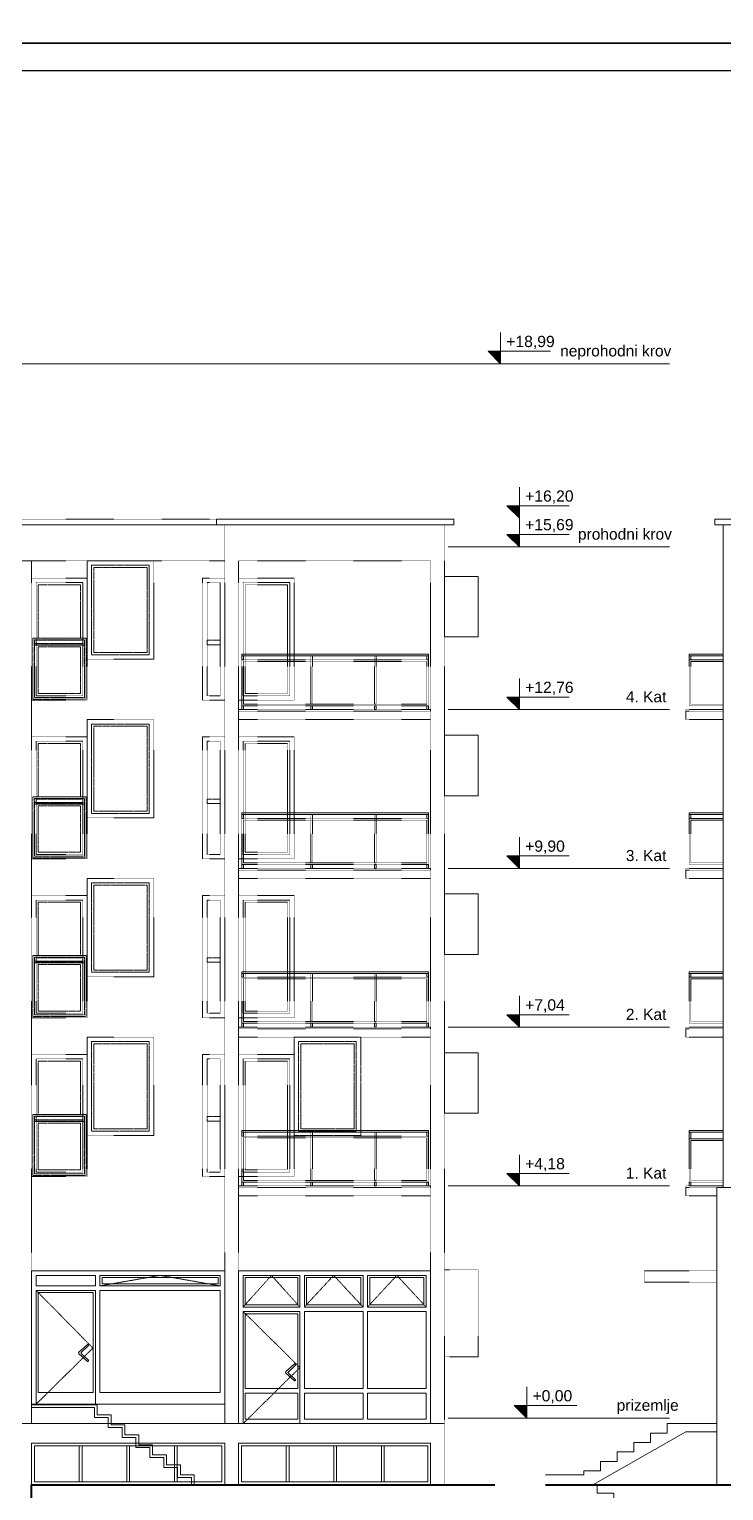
# Model space of a CAD drawing. Header units: millimetres. Extents: x 195897 to 285417, y -229751 to -116129.
# Drawn here: x 210151 to 211402, y -227635 to -225003 of the extents above; entities that cross this region are included whole.
import ezdxf

# ---------------------------------------------------------------- set-up
doc = ezdxf.new("R2010")
doc.units = ezdxf.units.MM
doc.linetypes.add('DASHED2', pattern=[0.375, 0.25, -0.125])
doc.linetypes.add('HIDDEN', pattern=[0.375, 0.25, -0.125])
doc.layers.add('05-podgled-tanko', color=144, linetype='HIDDEN', lineweight=0)
doc.layers.add('07-kote', color=70, linetype='Continuous', lineweight=9)
doc.layers.add('Kucni_broj', color=2, linetype='Continuous', plot=False)
doc.layers.add('SAST_Linija sastavnice', color=255, linetype='Continuous', plot=False)
doc.styles.add('GENERATED_STYLE_1', font='arial.ttf')
doc.styles.add('tahoma10', font='tahoma.ttf', dxfattribs={"height": 2})

msp = doc.modelspace()

# ---------------------------------------------------------------- hatches: boundary and pattern name
at = {"layer": '07-kote'}
h = msp.add_hatch(color=7, dxfattribs=at)
h.dxf.hatch_style = 1
h.paths.add_polyline_path([(211000.1, -225582.8), (210977.6, -225582.8), (211000.1, -225605.3)])
h = msp.add_hatch(color=7, dxfattribs=at)
h.dxf.hatch_style = 1
h.paths.add_polyline_path([(211034.1, -225861.1), (211011.6, -225861.1), (211034.1, -225883.6)])
h = msp.add_hatch(color=7, dxfattribs=at)
h.dxf.hatch_style = 1
h.paths.add_polyline_path([(211034.1, -225912.8), (211011.6, -225912.8), (211034.1, -225935.3)])
h = msp.add_hatch(color=7, dxfattribs=at)
h.dxf.hatch_style = 1
h.paths.add_polyline_path([(211034.1, -226205.8), (211011.6, -226205.8), (211034.1, -226228.3)])
h = msp.add_hatch(color=7, dxfattribs=at)
h.dxf.hatch_style = 1
h.paths.add_polyline_path([(211034.1, -226491.8), (211011.6, -226491.8), (211034.1, -226514.3)])
h = msp.add_hatch(color=7, dxfattribs=at)
h.dxf.hatch_style = 1
h.paths.add_polyline_path([(211034.1, -226777.8), (211011.6, -226777.8), (211034.1, -226800.3)])
h = msp.add_hatch(color=7, dxfattribs=at)
h.dxf.hatch_style = 1
h.paths.add_polyline_path([(211034.1, -227063.8), (211011.6, -227063.8), (211034.1, -227086.3)])
h = msp.add_hatch(color=7, dxfattribs=at)
h.dxf.hatch_style = 1
h.paths.add_polyline_path([(211047.4, -227481.8), (211024.9, -227481.8), (211047.4, -227504.3)])

# ---------------------------------------------------------------- linework, layer by layer
at = {"layer": '05-podgled-tanko'}
for points in [[(209782.2, -225895.3), (210916.2, -225895.3), (210916.2, -225885.3), (209782.2, -225885.3)], [(210899.2, -225960.3), (210899.2, -225895.3), (209782.2, -225895.3)], [(210503.2, -227514.3), (210503.2, -225895.3), (210528.2, -225895.3)], [(209782.2, -225960.3), (210503.2, -225960.3)], [(210130.2, -227514.3), (210130.2, -225960.3), (210155.2, -225960.3), (210155.2, -227514.3)], [(210874.2, -227514.3), (210874.2, -225960.3), (210528.2, -225960.3), (210528.2, -227514.3)], [(210899.2, -225960.3), (210899.2, -227624.3), (210874.2, -227624.3), (210874.2, -227549.3)], [(210870.2, -226221.3), (210870.2, -226138.3), (210534.2, -226138.3), (210534.2, -226221.3), (210870.2, -226221.3)], [(211340.2, -226221.3), (211340.2, -226138.3), (211401.2, -226138.3), (211401.2, -226221.3), (211340.2, -226221.3)], [(210874.2, -226231.3), (210528.2, -226231.3), (210528.2, -226246.3), (210874.2, -226246.3), (210874.2, -226231.3)], [(211401.2, -226231.3), (211334.2, -226231.3), (211334.2, -226246.3), (211401.2, -226246.3), (211401.2, -226231.3)], [(210870.2, -226507.3), (210870.2, -226424.3), (210534.2, -226424.3), (210534.2, -226507.3), (210870.2, -226507.3)], [(211340.2, -226507.3), (211340.2, -226424.3), (211401.2, -226424.3), (211401.2, -226507.3), (211340.2, -226507.3)], [(210874.2, -226517.3), (210528.2, -226517.3), (210528.2, -226532.3), (210874.2, -226532.3), (210874.2, -226517.3)], [(211401.2, -226517.3), (211334.2, -226517.3), (211334.2, -226532.3), (211401.2, -226532.3), (211401.2, -226517.3)], [(210870.2, -226793.3), (210870.2, -226710.3), (210534.2, -226710.3), (210534.2, -226793.3), (210870.2, -226793.3)], [(211340.2, -226793.3), (211340.2, -226710.3), (211401.2, -226710.3), (211401.2, -226793.3), (211340.2, -226793.3)], [(210874.2, -226803.3), (210528.2, -226803.3), (210528.2, -226818.3), (210874.2, -226818.3), (210874.2, -226803.3)], [(211401.2, -226803.3), (211334.2, -226803.3), (211334.2, -226818.3), (211401.2, -226818.3), (211401.2, -226803.3)], [(210870.2, -227079.3), (210870.2, -226996.3), (210534.2, -226996.3), (210534.2, -227079.3), (210870.2, -227079.3)], [(211340.2, -227079.3), (211340.2, -227001.3), (211401.2, -227001.3), (211401.2, -227079.3), (211340.2, -227079.3)], [(210874.2, -227089.3), (210528.2, -227089.3), (210528.2, -227104.3), (210874.2, -227104.3), (210874.2, -227089.3)], [(211401.2, -227089.3), (211334.2, -227089.3), (211334.2, -227104.3), (211390.2, -227104.3), (211390.2, -227089.3)], [(210899.2, -227237.3), (210959.8, -227237.3), (210959.8, -227377.3), (210959.8, -227394.3), (210899.2, -227394.3)], [(211259.9, -227239.3), (211259.9, -227259.3), (211390.2, -227259.3), (211390.2, -227239.3), (211259.9, -227239.3)], [(210155.2, -227549.3), (210155.2, -227849.3), (210130.2, -227849.3), (210130.2, -227549.3)], [(210528.2, -227549.3), (210528.2, -227624.3), (210503.2, -227624.3), (210503.2, -227549.3)]]:
    msp.add_lwpolyline(points, dxfattribs=at).dxf.unprotected_set("ltscale", 0)
at = {"layer": '05-podgled-tanko', "linetype": 'ByBlock', "ltscale": 5}
for points in [[(210488.2, -225895.3), (210916.2, -225895.3), (210916.2, -225885.3), (210488.2, -225885.3)], [(211479.2, -225885.3), (211386.2, -225885.3), (211386.2, -225895.3), (211479.2, -225895.3)], [(210899.2, -226097.3), (210959.8, -226097.3), (210959.8, -225988.3), (210899.2, -225988.3)], [(210534.2, -226128.3), (210870.2, -226128.3), (210870.2, -226131.3), (210534.2, -226131.3)], [(210537.2, -226138.3), (210534.2, -226138.3), (210534.2, -226131.3), (210537.2, -226131.3)], [(210867.2, -226138.3), (210870.2, -226138.3), (210870.2, -226131.3), (210867.2, -226131.3)], [(211401.2, -226131.3), (211340.2, -226131.3), (211340.2, -226128.3), (211401.2, -226128.3)], [(211343.2, -226138.3), (211340.2, -226138.3), (211340.2, -226131.3), (211343.2, -226131.3)], [(210537.2, -226228.3), (210534.2, -226228.3), (210534.2, -226221.3), (210537.2, -226221.3)], [(210661.1, -226228.3), (210658.1, -226228.3), (210658.1, -226221.3), (210661.1, -226221.3)], [(210776.1, -226228.3), (210773.1, -226228.3), (210773.1, -226221.3), (210776.1, -226221.3)], [(210867.2, -226228.3), (210870.2, -226228.3), (210870.2, -226221.3), (210867.2, -226221.3)], [(210899.2, -226383.3), (210959.8, -226383.3), (210959.8, -226274.3), (210899.2, -226274.3)], [(210534.2, -226414.3), (210870.2, -226414.3), (210870.2, -226417.3), (210534.2, -226417.3)], [(210537.2, -226424.3), (210534.2, -226424.3), (210534.2, -226417.3), (210537.2, -226417.3)], [(210867.2, -226424.3), (210870.2, -226424.3), (210870.2, -226417.3), (210867.2, -226417.3)], [(211401.2, -226417.3), (211340.2, -226417.3), (211340.2, -226414.3), (211401.2, -226414.3)], [(211343.2, -226424.3), (211340.2, -226424.3), (211340.2, -226417.3), (211343.2, -226417.3)], [(210537.2, -226514.3), (210534.2, -226514.3), (210534.2, -226507.3), (210537.2, -226507.3)], [(210661.1, -226514.3), (210658.1, -226514.3), (210658.1, -226507.3), (210661.1, -226507.3)], [(210776.1, -226514.3), (210773.1, -226514.3), (210773.1, -226507.3), (210776.1, -226507.3)], [(210867.2, -226514.3), (210870.2, -226514.3), (210870.2, -226507.3), (210867.2, -226507.3)], [(210899.2, -226669.3), (210959.8, -226669.3), (210959.8, -226560.3), (210899.2, -226560.3)], [(210534.2, -226700.3), (210870.2, -226700.3), (210870.2, -226703.3), (210534.2, -226703.3)], [(210537.2, -226710.3), (210534.2, -226710.3), (210534.2, -226703.3), (210537.2, -226703.3)], [(210867.2, -226710.3), (210870.2, -226710.3), (210870.2, -226703.3), (210867.2, -226703.3)], [(211401.2, -226703.3), (211340.2, -226703.3), (211340.2, -226700.3), (211401.2, -226700.3)], [(211343.2, -226710.3), (211340.2, -226710.3), (211340.2, -226703.3), (211343.2, -226703.3)], [(210537.2, -226800.3), (210534.2, -226800.3), (210534.2, -226793.3), (210537.2, -226793.3)], [(210661.1, -226800.3), (210658.1, -226800.3), (210658.1, -226793.3), (210661.1, -226793.3)], [(210776.1, -226800.3), (210773.1, -226800.3), (210773.1, -226793.3), (210776.1, -226793.3)], [(210867.2, -226800.3), (210870.2, -226800.3), (210870.2, -226793.3), (210867.2, -226793.3)], [(210899.2, -226955.3), (210959.8, -226955.3), (210959.8, -226846.3), (210899.2, -226846.3)], [(210534.2, -226986.3), (210870.2, -226986.3), (210870.2, -226989.3), (210534.2, -226989.3)], [(210537.2, -226996.3), (210534.2, -226996.3), (210534.2, -226989.3), (210537.2, -226989.3)], [(210867.2, -226996.3), (210870.2, -226996.3), (210870.2, -226989.3), (210867.2, -226989.3)], [(211401.2, -226989.3), (211340.2, -226989.3), (211340.2, -226986.3), (211401.2, -226986.3)], [(211343.2, -227001.3), (211340.2, -227001.3), (211340.2, -226989.3), (211343.2, -226989.3)], [(210537.2, -227086.3), (210534.2, -227086.3), (210534.2, -227079.3), (210537.2, -227079.3)], [(210661.1, -227086.3), (210658.1, -227086.3), (210658.1, -227079.3), (210661.1, -227079.3)], [(210776.1, -227086.3), (210773.1, -227086.3), (210773.1, -227079.3), (210776.1, -227079.3)], [(210867.2, -227086.3), (210870.2, -227086.3), (210870.2, -227079.3), (210867.2, -227079.3)], [(211343.2, -227079.3), (211340.2, -227079.3), (211340.2, -227086.3), (211343.2, -227086.3)], [(210155.2, -227239.3), (210503.2, -227239.3), (210503.2, -227479.3), (210155.2, -227479.3)], [(210278.2, -227266.3), (210495.2, -227266.3), (210495.2, -227247.3), (210278.2, -227247.3)], [(210282.2, -227262.3), (210491.2, -227262.3), (210491.2, -227251.3), (210282.2, -227251.3)], [(210536.2, -227304.3), (210638.6, -227304.3), (210638.6, -227247.3), (210536.2, -227247.3)], [(210536.2, -227304.3), (210638.6, -227304.3), (210638.6, -227247.3), (210536.2, -227247.3)], [(210540.2, -227300.3), (210634.6, -227300.3), (210634.6, -227251.3), (210540.2, -227251.3)], [(210646.6, -227304.3), (210752.4, -227304.3), (210752.4, -227247.3), (210646.6, -227247.3)], [(210646.6, -227247.3), (210752.4, -227247.3), (210752.4, -227304.3), (210646.6, -227304.3)], [(210650.6, -227251.3), (210748.4, -227251.3), (210748.4, -227300.3), (210650.6, -227300.3)], [(210760.4, -227304.3), (210866.2, -227304.3), (210866.2, -227247.3), (210760.4, -227247.3)], [(210760.4, -227247.3), (210866.2, -227247.3), (210866.2, -227304.3), (210760.4, -227304.3)], [(210764.4, -227251.3), (210862.2, -227251.3), (210862.2, -227300.3), (210764.4, -227300.3)], [(210163.2, -227274.3), (210270.2, -227274.3), (210270.2, -227479.3), (210163.2, -227479.3)], [(210167.2, -227278.3), (210266.2, -227278.3), (210266.2, -227458.3), (210167.2, -227458.3)], [(210536.2, -227312.3), (210638.6, -227312.3), (210638.6, -227514.3), (210536.2, -227514.3)], [(210160.2, -227554.3), (210160.2, -227619.3), (210498.2, -227619.3), (210498.2, -227554.3)], [(210241, -227554.3), (210246, -227554.3), (210246, -227619.3), (210241, -227619.3)], [(210326.7, -227554.3), (210331.7, -227554.3), (210331.7, -227619.3), (210326.7, -227619.3)], [(210412.5, -227554.3), (210417.5, -227554.3), (210417.5, -227619.3), (210412.5, -227619.3)], [(210533.2, -227554.3), (210533.2, -227619.3), (210869.2, -227619.3), (210869.2, -227554.3)], [(210614, -227554.3), (210619, -227554.3), (210619, -227619.3), (210614, -227619.3)], [(210699.7, -227554.3), (210704.7, -227554.3), (210704.7, -227619.3), (210699.7, -227619.3)], [(210785.5, -227554.3), (210790.5, -227554.3), (210790.5, -227619.3), (210785.5, -227619.3)]]:
    msp.add_lwpolyline(points, close=True, dxfattribs=at)
for points in [[(211401.2, -227089.3), (211401.2, -225895.3), (211494.2, -225895.3)], [(211494.2, -227089.3), (211390.2, -227089.3), (211390.2, -227624.3)], [(210163.2, -227266.3), (210163.2, -227247.3), (210270.2, -227247.3)], [(210270.2, -227247.3), (210270.2, -227266.3)], [(210278.2, -227247.3), (210495.2, -227247.3), (210495.2, -227266.3)], [(210278.2, -227266.3), (210278.2, -227247.3)], [(210874.2, -227304.3), (210874.2, -227304.3), (210874.2, -227239.3), (210528.2, -227239.3), (210528.2, -227304.3)], [(210638.6, -227247.3), (210536.2, -227247.3), (210536.2, -227304.3), (210638.6, -227304.3)], [(210638.6, -227247.3), (210638.6, -227304.3)], [(210646.6, -227304.3), (210646.6, -227247.3)], [(210752.4, -227247.3), (210646.6, -227247.3)], [(210752.4, -227247.3), (210752.4, -227304.3)], [(210760.4, -227304.3), (210760.4, -227247.3)], [(210760.4, -227304.3), (210866.2, -227304.3), (210866.2, -227247.3), (210760.4, -227247.3)], [(210270.2, -227266.3), (210163.2, -227266.3)], [(210270.2, -227479.3), (210163.2, -227479.3), (210163.2, -227274.3)], [(210163.2, -227274.3), (210270.2, -227274.3)], [(210270.2, -227274.3), (210270.2, -227479.3), (210278.2, -227479.3)], [(210495.2, -227266.3), (210278.2, -227266.3)], [(210278.2, -227458.3), (210278.2, -227274.3)], [(210278.2, -227274.3), (210495.2, -227274.3)], [(210495.2, -227274.3), (210495.2, -227458.3), (210278.2, -227458.3)], [(210528.2, -227304.3), (210528.2, -227304.3), (210528.2, -227514.3), (210874.2, -227514.3), (210874.2, -227304.3)], [(210536.2, -227304.3), (210638.6, -227304.3)], [(210638.6, -227304.3), (210536.2, -227304.3)], [(210638.6, -227312.3), (210536.2, -227312.3), (210536.2, -227514.3), (210866.2, -227514.3)], [(210540.2, -227451.3), (210540.2, -227316.3), (210634.6, -227316.3), (210634.6, -227451.3)], [(210866.2, -227514.3), (210638.6, -227514.3), (210638.6, -227312.3)], [(210646.6, -227304.3), (210752.4, -227304.3)], [(210646.6, -227304.3), (210752.4, -227304.3)], [(210752.4, -227304.3), (210646.6, -227304.3)], [(210646.6, -227312.3), (210752.4, -227312.3)], [(210752.4, -227312.3), (210646.6, -227312.3)], [(210646.6, -227451.3), (210646.6, -227312.3), (210752.4, -227312.3)], [(210752.4, -227312.3), (210752.4, -227451.3)], [(210760.4, -227304.3), (210866.2, -227304.3)], [(210866.2, -227304.3), (210760.4, -227304.3)], [(210760.4, -227312.3), (210866.2, -227312.3), (210866.2, -227451.3)], [(210760.4, -227312.3), (210866.2, -227312.3), (210866.2, -227451.3)], [(210760.4, -227451.3), (210760.4, -227312.3)], [(210866.2, -227451.3), (210866.2, -227312.3), (210760.4, -227312.3)], [(210536.2, -227451.3), (210536.2, -227459.3)], [(210634.6, -227451.3), (210540.2, -227451.3)], [(210634.6, -227459.3), (210634.6, -227506.3), (210540.2, -227506.3), (210540.2, -227459.3)], [(210540.2, -227459.3), (210634.6, -227459.3)], [(210638.6, -227459.3), (210638.6, -227451.3)], [(210752.4, -227451.3), (210646.6, -227451.3)], [(210646.6, -227506.3), (210646.6, -227459.3), (210752.4, -227459.3)], [(210752.4, -227459.3), (210752.4, -227506.3)], [(210866.2, -227451.3), (210760.4, -227451.3)], [(210760.4, -227506.3), (210760.4, -227459.3)], [(210760.4, -227459.3), (210866.2, -227459.3)], [(210866.2, -227459.3), (210866.2, -227506.3), (210760.4, -227506.3)], [(210866.2, -227506.3), (210866.2, -227459.3)], [(210866.2, -227459.3), (210866.2, -227506.3)], [(210155.2, -227514.3), (210155.2, -227479.3), (210503.2, -227479.3), (210503.2, -227514.3), (210155.2, -227514.3)], [(210448.2, -227624.3), (210448.2, -227606.3), (210423.2, -227606.3), (210423.2, -227588.3), (210398.2, -227588.3), (210398.2, -227570.3), (210373.2, -227570.3), (210373.2, -227552.3), (210348.2, -227552.3), (210348.2, -227534.3), (210323.2, -227534.3), (210323.2, -227516.3), (210298.2, -227516.3), (210298.2, -227498.3), (210273.2, -227498.3), (210273.2, -227480.3), (210155.2, -227480.3)], [(210443.2, -227624.3), (210443.2, -227611.3), (210418.2, -227611.3), (210418.2, -227593.3), (210393.2, -227593.3), (210393.2, -227575.3), (210368.2, -227575.3), (210368.2, -227557.3), (210343.2, -227557.3), (210343.2, -227539.3), (210318.2, -227539.3), (210318.2, -227521.3), (210293.2, -227521.3), (210293.2, -227503.3), (210268.2, -227503.3), (210268.2, -227485.3), (210155.2, -227485.3)], [(210130.2, -227549.3), (209782.2, -227549.3), (209782.2, -227514.3), (210155.2, -227514.3)], [(210155.2, -227514.3), (210899.2, -227514.3)], [(210528.2, -227514.3), (210874.2, -227514.3)], [(210752.4, -227506.3), (210646.6, -227506.3)], [(211081.2, -227606.3), (211150.2, -227606.3), (211150.2, -227599.3), (211180.2, -227599.3), (211180.2, -227582.3), (211210.2, -227582.3), (211210.2, -227565.3), (211240.2, -227565.3), (211240.2, -227548.3), (211270.2, -227548.3), (211270.2, -227531.3), (211300.2, -227531.3), (211300.2, -227514.3), (211390.2, -227514.3)], [(211300.2, -227514.3), (211390.2, -227514.3)], [(210155.2, -227549.3), (210155.2, -227624.3), (210503.2, -227624.3), (210503.2, -227549.3), (210155.2, -227549.3)], [(210503.2, -227549.3), (210155.2, -227549.3)], [(210528.2, -227549.3), (210528.2, -227624.3), (210874.2, -227624.3), (210874.2, -227549.3), (210528.2, -227549.3)], [(210874.2, -227549.3), (210528.2, -227549.3)], [(211166.5, -227624.3), (211334.2, -227529.3), (211390.2, -227529.3)]]:
    msp.add_lwpolyline(points, dxfattribs=at)
at = {"layer": '05-podgled-tanko'}
for points in [[(210375.2, -225960.3), (210255.2, -225960.3), (210255.2, -226137.3), (210375.2, -226137.3)], [(210255.2, -225991.3), (210155.2, -225991.3), (210155.2, -226211.3), (210255.2, -226211.3)], [(210247.2, -225999.3), (210163.2, -225999.3), (210163.2, -226203.3), (210247.2, -226203.3)], [(210503.2, -225991.3), (210463.2, -225991.3), (210463.2, -226211.3), (210503.2, -226211.3)], [(210495.2, -225999.3), (210471.2, -225999.3), (210471.2, -226203.3), (210495.2, -226203.3)], [(210628.2, -225991.3), (210528.2, -225991.3), (210528.2, -226211.3), (210628.2, -226211.3)], [(210620.2, -225999.3), (210536.2, -225999.3), (210536.2, -226203.3), (210620.2, -226203.3)], [(210616.2, -226003.3), (210540.2, -226003.3), (210540.2, -226199.3), (210616.2, -226199.3)], [(210661.1, -226131.3), (210658.1, -226131.3), (210658.1, -226218.3), (210661.1, -226218.3)], [(210776.1, -226131.3), (210773.1, -226131.3), (210773.1, -226218.3), (210776.1, -226218.3)], [(210867.2, -226218.3), (210867.2, -226141.3), (210537.2, -226141.3), (210537.2, -226218.3)], [(211343.2, -226218.3), (211343.2, -226141.3), (211401.2, -226141.3), (211401.2, -226218.3)], [(210874.2, -226231.3), (210528.2, -226231.3), (210528.2, -226228.3), (210874.2, -226228.3)], [(211401.2, -226231.3), (211334.2, -226231.3), (211334.2, -226228.3), (211401.2, -226228.3)], [(210375.2, -226246.3), (210255.2, -226246.3), (210255.2, -226423.3), (210375.2, -226423.3)], [(210255.2, -226277.3), (210155.2, -226277.3), (210155.2, -226497.3), (210255.2, -226497.3)], [(210247.2, -226285.3), (210163.2, -226285.3), (210163.2, -226489.3), (210247.2, -226489.3)], [(210503.2, -226277.3), (210463.2, -226277.3), (210463.2, -226497.3), (210503.2, -226497.3)], [(210495.2, -226285.3), (210471.2, -226285.3), (210471.2, -226489.3), (210495.2, -226489.3)], [(210628.2, -226277.3), (210528.2, -226277.3), (210528.2, -226497.3), (210628.2, -226497.3)], [(210620.2, -226285.3), (210536.2, -226285.3), (210536.2, -226489.3), (210620.2, -226489.3)], [(210616.2, -226289.3), (210540.2, -226289.3), (210540.2, -226485.3), (210616.2, -226485.3)], [(210661.1, -226417.3), (210658.1, -226417.3), (210658.1, -226504.3), (210661.1, -226504.3)], [(210776.1, -226417.3), (210773.1, -226417.3), (210773.1, -226504.3), (210776.1, -226504.3)], [(210867.2, -226504.3), (210867.2, -226427.3), (210537.2, -226427.3), (210537.2, -226504.3)], [(211343.2, -226504.3), (211343.2, -226427.3), (211401.2, -226427.3), (211401.2, -226504.3)], [(210874.2, -226517.3), (210528.2, -226517.3), (210528.2, -226514.3), (210874.2, -226514.3)], [(211401.2, -226517.3), (211334.2, -226517.3), (211334.2, -226514.3), (211401.2, -226514.3)], [(210375.2, -226532.3), (210255.2, -226532.3), (210255.2, -226709.3), (210375.2, -226709.3)], [(210255.2, -226563.3), (210155.2, -226563.3), (210155.2, -226783.3), (210255.2, -226783.3)], [(210247.2, -226571.3), (210163.2, -226571.3), (210163.2, -226775.3), (210247.2, -226775.3)], [(210503.2, -226563.3), (210463.2, -226563.3), (210463.2, -226783.3), (210503.2, -226783.3)], [(210495.2, -226571.3), (210471.2, -226571.3), (210471.2, -226775.3), (210495.2, -226775.3)], [(210628.2, -226563.3), (210528.2, -226563.3), (210528.2, -226783.3), (210628.2, -226783.3)], [(210620.2, -226571.3), (210536.2, -226571.3), (210536.2, -226775.3), (210620.2, -226775.3)], [(210616.2, -226575.3), (210540.2, -226575.3), (210540.2, -226771.3), (210616.2, -226771.3)], [(210661.1, -226703.3), (210658.1, -226703.3), (210658.1, -226790.3), (210661.1, -226790.3)], [(210776.1, -226703.3), (210773.1, -226703.3), (210773.1, -226790.3), (210776.1, -226790.3)], [(210867.2, -226790.3), (210867.2, -226713.3), (210537.2, -226713.3), (210537.2, -226790.3)], [(211343.2, -226790.3), (211343.2, -226713.3), (211401.2, -226713.3), (211401.2, -226790.3)], [(210874.2, -226803.3), (210528.2, -226803.3), (210528.2, -226800.3), (210874.2, -226800.3)], [(211401.2, -226803.3), (211334.2, -226803.3), (211334.2, -226800.3), (211401.2, -226800.3)], [(210375.2, -226818.3), (210255.2, -226818.3), (210255.2, -226995.3), (210375.2, -226995.3)], [(210255.2, -226849.3), (210155.2, -226849.3), (210155.2, -227069.3), (210255.2, -227069.3)], [(210247.2, -226857.3), (210163.2, -226857.3), (210163.2, -227061.3), (210247.2, -227061.3)], [(210503.2, -226849.3), (210463.2, -226849.3), (210463.2, -227069.3), (210503.2, -227069.3)], [(210495.2, -226857.3), (210471.2, -226857.3), (210471.2, -227061.3), (210495.2, -227061.3)], [(210628.2, -226849.3), (210528.2, -226849.3), (210528.2, -227069.3), (210628.2, -227069.3)], [(210620.2, -226857.3), (210536.2, -226857.3), (210536.2, -227061.3), (210620.2, -227061.3)], [(210616.2, -226861.3), (210540.2, -226861.3), (210540.2, -227057.3), (210616.2, -227057.3)], [(210867.2, -227076.3), (210867.2, -226999.3), (210537.2, -226999.3), (210537.2, -227076.3)], [(210661.1, -226989.3), (210658.1, -226989.3), (210658.1, -227076.3), (210661.1, -227076.3)], [(210776.1, -226989.3), (210773.1, -226989.3), (210773.1, -227076.3), (210776.1, -227076.3)], [(211343.2, -227076.3), (211343.2, -227004.3), (211401.2, -227004.3), (211401.2, -227076.3)], [(210874.2, -227089.3), (210528.2, -227089.3), (210528.2, -227086.3), (210874.2, -227086.3)], [(211401.2, -227089.3), (211334.2, -227089.3), (211334.2, -227086.3), (211401.2, -227086.3)]]:
    msp.add_lwpolyline(points, close=True, dxfattribs=at).dxf.unprotected_set("ltscale", 0)
at = {"layer": '05-podgled-tanko', "ltscale": 5}
for points in [[(210367.2, -225968.3), (210263.2, -225968.3), (210263.2, -226129.3), (210367.2, -226129.3)], [(210363.2, -225972.3), (210267.2, -225972.3), (210267.2, -226125.3), (210363.2, -226125.3)], [(210253.2, -226209.3), (210157.2, -226209.3), (210157.2, -226099.3), (210253.2, -226099.3)], [(210250.2, -226206.3), (210160.2, -226206.3), (210160.2, -226102.3), (210250.2, -226102.3)], [(210247.2, -226103.3), (210163.2, -226103.3), (210163.2, -226111.3), (210247.2, -226111.3)], [(210495.2, -226103.3), (210471.2, -226103.3), (210471.2, -226111.3), (210495.2, -226111.3)], [(210250.2, -226109.3), (210160.2, -226109.3), (210160.2, -226112.3), (210250.2, -226112.3)], [(210167.2, -226115.3), (210243.2, -226115.3), (210243.2, -226199.3), (210167.2, -226199.3)], [(210367.2, -226254.3), (210263.2, -226254.3), (210263.2, -226415.3), (210367.2, -226415.3)], [(210363.2, -226258.3), (210267.2, -226258.3), (210267.2, -226411.3), (210363.2, -226411.3)], [(210253.2, -226495.3), (210157.2, -226495.3), (210157.2, -226385.3), (210253.2, -226385.3)], [(210250.2, -226492.3), (210160.2, -226492.3), (210160.2, -226388.3), (210250.2, -226388.3)], [(210250.2, -226395.3), (210160.2, -226395.3), (210160.2, -226398.3), (210250.2, -226398.3)], [(210247.2, -226389.3), (210163.2, -226389.3), (210163.2, -226397.3), (210247.2, -226397.3)], [(210495.2, -226389.3), (210471.2, -226389.3), (210471.2, -226397.3), (210495.2, -226397.3)], [(210167.2, -226401.3), (210243.2, -226401.3), (210243.2, -226485.3), (210167.2, -226485.3)], [(210367.2, -226540.3), (210263.2, -226540.3), (210263.2, -226701.3), (210367.2, -226701.3)], [(210363.2, -226544.3), (210267.2, -226544.3), (210267.2, -226697.3), (210363.2, -226697.3)], [(210253.2, -226781.3), (210157.2, -226781.3), (210157.2, -226671.3), (210253.2, -226671.3)], [(210250.2, -226778.3), (210160.2, -226778.3), (210160.2, -226674.3), (210250.2, -226674.3)], [(210250.2, -226681.3), (210160.2, -226681.3), (210160.2, -226684.3), (210250.2, -226684.3)], [(210247.2, -226675.3), (210163.2, -226675.3), (210163.2, -226683.3), (210247.2, -226683.3)], [(210495.2, -226675.3), (210471.2, -226675.3), (210471.2, -226683.3), (210495.2, -226683.3)], [(210167.2, -226687.3), (210243.2, -226687.3), (210243.2, -226771.3), (210167.2, -226771.3)], [(210367.2, -226826.3), (210263.2, -226826.3), (210263.2, -226987.3), (210367.2, -226987.3)], [(210363.2, -226830.3), (210267.2, -226830.3), (210267.2, -226983.3), (210363.2, -226983.3)], [(210628.2, -226818.3), (210748.2, -226818.3), (210748.2, -226995.3), (210628.2, -226995.3)], [(210636.2, -226826.3), (210740.2, -226826.3), (210740.2, -226987.3), (210636.2, -226987.3)], [(210640.2, -226830.3), (210736.2, -226830.3), (210736.2, -226983.3), (210640.2, -226983.3)], [(210253.2, -227067.3), (210157.2, -227067.3), (210157.2, -226957.3), (210253.2, -226957.3)], [(210250.2, -227064.3), (210160.2, -227064.3), (210160.2, -226960.3), (210250.2, -226960.3)], [(210250.2, -226967.3), (210160.2, -226967.3), (210160.2, -226970.3), (210250.2, -226970.3)], [(210247.2, -226961.3), (210163.2, -226961.3), (210163.2, -226969.3), (210247.2, -226969.3)], [(210167.2, -226973.3), (210243.2, -226973.3), (210243.2, -227057.3), (210167.2, -227057.3)], [(210495.2, -226961.3), (210471.2, -226961.3), (210471.2, -226969.3), (210495.2, -226969.3)]]:
    msp.add_lwpolyline(points, close=True, dxfattribs=at)
for points in [[(210243.2, -226099.3), (210167.2, -226099.3), (210167.2, -226003.3), (210243.2, -226003.3), (210243.2, -226099.3)], [(210243.2, -226385.3), (210167.2, -226385.3), (210167.2, -226289.3), (210243.2, -226289.3), (210243.2, -226385.3)], [(210243.2, -226671.3), (210167.2, -226671.3), (210167.2, -226575.3), (210243.2, -226575.3), (210243.2, -226671.3)], [(210243.2, -226957.3), (210167.2, -226957.3), (210167.2, -226861.3), (210243.2, -226861.3), (210243.2, -226957.3)]]:
    msp.add_lwpolyline(points, dxfattribs=at)
at = {"layer": '05-podgled-tanko', "ltscale": 0.5}
for points in [[(210278.2, -227266.3), (210386.7, -227247.3), (210495.2, -227266.3)], [(210536.2, -227304.3), (210587.4, -227247.3), (210638.6, -227304.3)], [(210646.6, -227304.3), (210699.5, -227247.3), (210752.4, -227304.3)], [(210760.4, -227304.3), (210813.3, -227247.3), (210866.2, -227304.3)], [(210163.2, -227274.3), (210265.6, -227378.3), (210163.2, -227479.3)], [(210536.2, -227312.3), (210638.6, -227413.3), (210536.2, -227514.3)], [(210989.6, -227624.3), (210917.3, -227624.3)], [(211414.2, -227744.3), (211384.2, -227744.3), (211384.2, -227729.3), (211354.2, -227729.3), (211354.2, -227714.3), (211324.2, -227714.3), (211324.2, -227699.3), (211294.2, -227699.3), (211294.2, -227684.3), (211264.2, -227684.3), (211264.2, -227669.3), (211234.2, -227669.3), (211234.2, -227654.3), (211204.2, -227654.3), (211204.2, -227639.3), (211174.2, -227639.3), (211174.2, -227624.3), (211081.2, -227624.3)]]:
    msp.add_lwpolyline(points, dxfattribs=at)
at = {"layer": '05-podgled-tanko', "linetype": 'ByBlock', "ltscale": 5}
for points in [[(210255.1, -227372.3), (210240.5, -227385.6, 0.440882), (210240.5, -227388.6), (210255.1, -227401.9)], [(210257.1, -227374.5), (210244.8, -227385.8, 0.445396), (210244.8, -227388.7), (210257.1, -227399.7)], [(210257.2, -227374.3, 1.076182), (210255.1, -227372.1, 1.285365)], [(210257.2, -227399.5, -1.076182), (210255.1, -227401.7, -1.285365)], [(210628.1, -227407.3), (210613.5, -227420.6, 0.440882), (210613.5, -227423.6), (210628.1, -227436.9)], [(210630.1, -227409.5), (210617.8, -227420.8, 0.445396), (210617.8, -227423.7), (210630.1, -227434.7)], [(210630.1, -227409.5, 1.076182), (210628.1, -227407.3, 1.285365)], [(210630.1, -227434.7, -1.076182), (210628.1, -227436.9, -1.285365)]]:
    msp.add_lwpolyline(points, format="xyb", dxfattribs=at)
at = {"layer": '05-podgled-tanko', "linetype": 'ByBlock', "lineweight": 40, "ltscale": 5}
for points in [[(208546.2, -227589.3), (209384.2, -227606.3), (209757.2, -227606.3), (209757.2, -227849.3), (210155.2, -227849.3), (210155.2, -227624.3), (210989.6, -227624.3)], [(211081.2, -227624.3), (213499.5, -227624.3)]]:
    msp.add_lwpolyline(points, dxfattribs=at)
at = {"layer": '07-kote'}
for p, q in [((211000.1, -225605.3), (211000.1, -225549)), ((211000.1, -225605.3), (211000.1, -225549)), ((211090.1, -225582.8), (210977.6, -225582.8)), ((211000.1, -225605.3), (210977.6, -225582.8)), ((211034.1, -225883.6), (211034.1, -225827.4)), ((211034.1, -225883.6), (211034.1, -225827.4)), ((211124.1, -225861.1), (211011.6, -225861.1)), ((211034.1, -225883.6), (211011.6, -225861.1)), ((211034.1, -225935.3), (211034.1, -225879)), ((211034.1, -225935.3), (211034.1, -225879)), ((211124.1, -225912.8), (211011.6, -225912.8)), ((211034.1, -225935.3), (211011.6, -225912.8)), ((211034.1, -226228.3), (211034.1, -226172)), ((211034.1, -226228.3), (211034.1, -226172)), ((211124.1, -226205.8), (211011.6, -226205.8)), ((211034.1, -226228.3), (211011.6, -226205.8)), ((211034.1, -226514.3), (211034.1, -226458)), ((211034.1, -226514.3), (211034.1, -226458)), ((211124.1, -226491.8), (211011.6, -226491.8)), ((211034.1, -226514.3), (211011.6, -226491.8)), ((211034.1, -226800.3), (211034.1, -226744)), ((211034.1, -226800.3), (211034.1, -226744)), ((211124.1, -226777.8), (211011.6, -226777.8)), ((211034.1, -226800.3), (211011.6, -226777.8)), ((211034.1, -227086.3), (211034.1, -227030)), ((211034.1, -227086.3), (211034.1, -227030)), ((211124.1, -227063.8), (211011.6, -227063.8)), ((211034.1, -227086.3), (211011.6, -227063.8)), ((211047.4, -227504.3), (211047.4, -227448)), ((211047.4, -227504.3), (211047.4, -227448)), ((211137.4, -227481.8), (211024.9, -227481.8)), ((211047.4, -227504.3), (211024.9, -227481.8))]:
    msp.add_line(p, q, dxfattribs=at)
at = {"layer": '07-kote', "linetype": 'DASHED2'}
for points in [[(209782.2, -225605.3), (211304.4, -225605.3)], [(210905.5, -225935.3), (211304.4, -225935.3)], [(210905.5, -226228.3), (211304.4, -226228.3)], [(210905.5, -226514.3), (211304.4, -226514.3)], [(210905.5, -226800.3), (211304.4, -226800.3)], [(210905.5, -227086.3), (211304.4, -227086.3)], [(210905.5, -227504.3), (211304.4, -227504.3)]]:
    msp.add_lwpolyline(points, dxfattribs=at)
at = {"layer": 'Kucni_broj'}
for points in [[(207777, -220827.8), (213717, -220827.8), (213717, -225027.8), (207777, -225027.8)], [(207777, -225027.8), (213717, -225027.8), (213717, -220827.8), (207777, -220827.8)], [(207777, -225027.8), (213717, -225027.8), (213717, -229227.8), (207777, -229227.8)], [(207777, -229227.8), (213717, -229227.8), (213717, -225027.8), (207777, -225027.8)]]:
    msp.add_lwpolyline(points, close=True, dxfattribs=at)
at = {"layer": 'SAST_Linija sastavnice'}
msp.add_lwpolyline([(208029, -229177.8), (213667, -229177.8), (213667, -225077.8), (208029, -225077.8)], close=True, dxfattribs=at)

# ---------------------------------------------------------------- texts
at = {"layer": '07-kote', "char_height": 20.25, "width": 2974.003, "attachment_point": 4, "style": 'GENERATED_STYLE_1'}
for s, insert in [('{\\fArial|b0|i0|c238|p34;+18,}99', (211010.5, -225567)), ('{\\fArial|b0|i0|c238|p34;+16,}20', (211044.5, -225845.4)), ('{\\fArial|b0|i0|c238|p34;+15,}69', (211044.5, -225897)), ('{\\fArial|b0|i0|c238|p34;+12,}76', (211044.5, -226190)), ('{\\fArial|b0|i0|c238|p34;+9,}90', (211044.5, -226476)), ('{\\fArial|b0|i0|c238|p34;+7,}04', (211044.5, -226762)), ('{\\fArial|b0|i0|c238|p34;+4,}18', (211044.5, -227048)), ('{\\fArial|b0|i0|c238|p34;+0,}00', (211057.8, -227466))]:
    msp.add_mtext(s, dxfattribs=dict(at, insert=insert))
at = {"layer": '07-kote', "linetype": 'DASHED2', "char_height": 20, "attachment_point": 1, "style": 'tahoma10'}
for s, width, insert in [('{\\fArial|b0|i0|c238|p34;neprohodni krov}', 728.147, (211107.6, -225572.1)), ('{\\fArial|b0|i0|c238|p34;prohodni krov}', 728.147, (211139.7, -225902.1)), ('{\\fArial|b0|i0|c238|p34;4. Kat }', 87.101, (211226, -226195.1)), ('{\\fArial|b0|i0|c238|p34;3. Kat }', 87.101, (211226, -226481.1)), ('{\\fArial|b0|i0|c238|p34;2. Kat }', 87.101, (211226, -226767.1)), ('{\\fArial|b0|i0|c238|p34;1. Kat }', 87.101, (211226, -227053.1)), ('{\\fArial|b0|i0|c238|p34;prizemlje }', 87.101, (211209.5, -227471.1))]:
    msp.add_mtext_dynamic_manual_height_columns(s, width=width, gutter_width=10, heights=[0], dxfattribs=dict(at, insert=insert))

doc.saveas('drawing.dxf')
